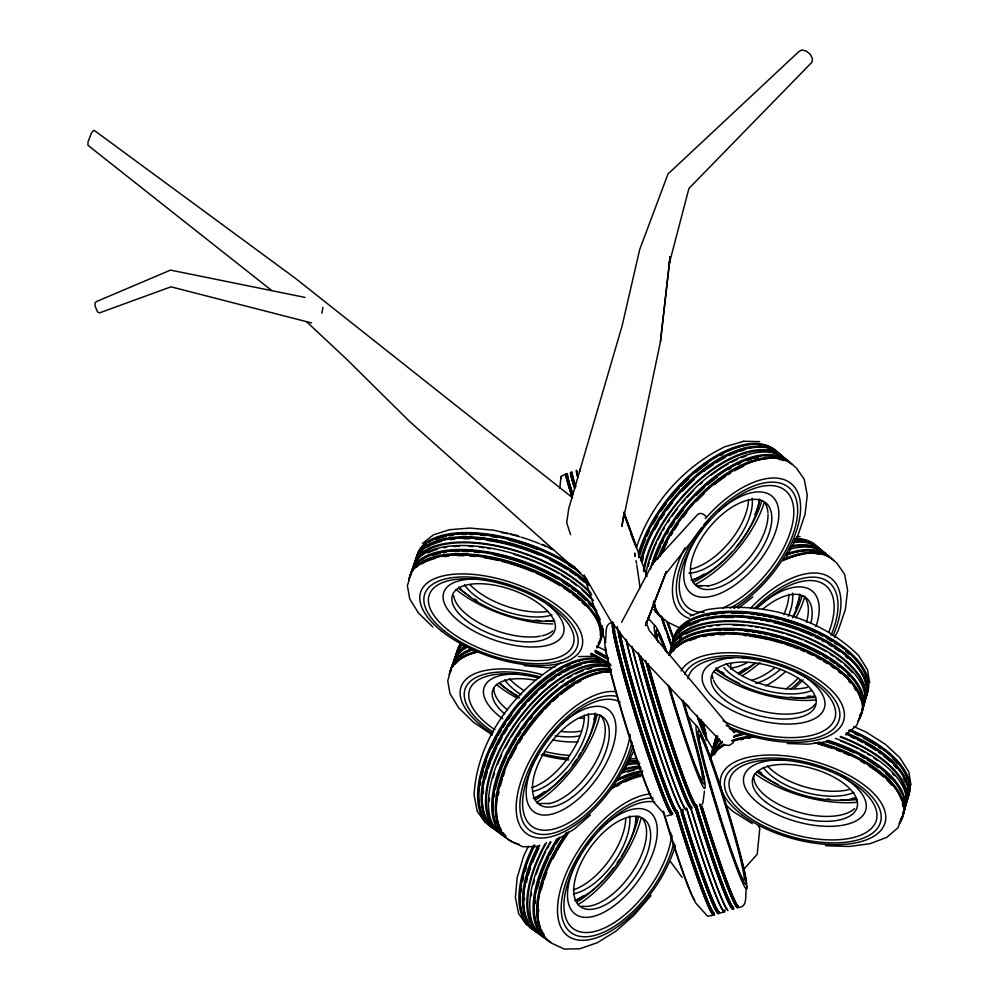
<?xml version="1.0" encoding="UTF-8"?>
<svg xmlns="http://www.w3.org/2000/svg" width="999" height="999" viewBox="0 0 999 999"><rect width="100%" height="100%" fill="white"/><g stroke="black" fill="none" stroke-linecap="round" stroke-linejoin="round"><path stroke-width="1.5" d="M566.008 474.2L560.976 476.398L559.852 488.311M560.689 478.833L560.801 477.047M570.579 534.665L566.72 522.852L568.718 508.653L622.115 325.811L639.697 249.538L667.994 174.013L798.975 51.473L801.985 49.95L806.318 51.061L810.314 54.396L812.449 58.679L811.912 62.263L688.935 188.436L669.355 263.249L670.117 256.693L660.451 341.583L621.865 526.423L623.264 516.483M660.451 341.583L670.117 256.693M706.056 740.296L706.33 737.974M704.445 791.158L703.021 802.484L701.71 805.144M672.364 812.549A100.624 5.769 72.9 0 1 638.711 726.523A100.624 5.769 72.9 0 1 613.124 622.477C602.859 622.939 607.642 636.463 604.782 642.682M746.977 887.162C744.13 893.381 748.913 906.905 738.648 907.367A100.624 5.769 72.9 0 1 702.047 806.68A99.376 5.694 72.9 0 0 738.286 906.18M321.89 313.211L322.902 307.417M636.288 547.839C650.474 504.158 683.666 466.67 724.987 446.703L743.805 441.308M646.016 624.6L666.308 571.503L645.541 625.411M645.479 625.611L665.309 574.363L706.755 522.377M861.275 713.561L856.667 725.449L845.666 734.902M902.596 815.858L898.001 827.734L886.762 837.374L870.166 843.656L849.362 846.478L825.511 845.716M621.615 622.34L652.659 563.648L697.702 514.448L700.062 513.299L703.259 514.11L706.056 516.558M528.309 846.378L523.613 856.205L517.157 877.846L515.397 897.439L518.493 913.211M623.863 771.64L633.928 750.586M786.225 557.292L797.876 535.539L805.032 514.448L807.254 495.192L804.245 479.245L796.191 467.744M834.577 637.325L838.223 630.531L845.379 609.44L847.602 590.184L844.592 574.225L836.538 562.724M650.911 895.691L634.053 915.246L615.771 931.28L597.315 942.694L579.682 948.813L564.21 949.05L552.01 943.343M743.955 869.055L757.192 854.332L759.802 828.308L758.229 825.661M590.434 814.959L574.437 828.983L555.981 840.396M422.477 543.493L433.279 534.927L449.562 529.695L469.992 528.084L493.431 530.157L518.306 535.739M738.311 608.241L752.884 596.878M733.416 742.594L729.357 745.404L724.687 745.092M560.901 662.699C513.948 689.597 477.16 739.947 474.075 794.892L477.16 810.913M690.122 615.996L706.718 609.715C760.239 600.799 819.555 617.032 858.516 655.406L867.469 669.63L869.654 682.742M671.428 814.635L666.82 815.996M713.261 915.184L707.629 916.258L696.765 904.132A85.177 4.883 72.9 0 1 663.511 811.338M723.975 911.887L719.467 913.273A100.624 5.769 72.9 0 1 681.98 809.652M828.833 741.37L808.029 744.18L787.162 743.518M554.857 667.132L547.564 667.694L524.125 665.634M578.533 656.568L594.005 656.343M629.258 758.716L635.327 758.628M541.483 803.533L549.55 803.421M538.061 846.54L522.889 846.752L510.689 841.046M743.531 441.296L759.69 441.633M796.852 536.55L800.037 536.613M699.6 585.589L708.341 585.776M304.97 297.402L170.504 270.105L96.453 301.573L95.192 302.809L94.967 305.744L97.577 312L99.4 312.924L170.979 286.825L311.551 322.939M853.758 726.573L865.921 731.992L885.326 744.255L899.849 757.704L908.803 771.927L910.976 785.039M666.608 621.603L678.945 627.584M542.894 544.467L553.558 549.775M596.565 646.091L605.894 650.736M752.284 823.663L732.879 811.413L726.173 805.206M492.345 735.014L473.189 721.965L458.678 707.816L449.975 693.606L447.739 680.669L449.088 676.261A100.624 45.454 19.1 0 1 478.421 651.91M572.527 497.727L294.867 277.897L95.105 131.031L93.781 130.37L91.608 132.692L88.012 141.945L87.987 145.342L271.79 290.584M586.813 579.408L409.503 421.378L347.34 359.877L306.493 321.641M684.852 702.909L689.322 707.042M432.842 626.985L418.481 613.036L409.727 598.913L407.392 585.676L408.741 581.268A100.624 45.454 19.1 0 1 521.416 566.72A100.624 45.454 19.1 0 1 596.74 648.001M721.178 741.795L628.184 643.568L610.077 619.83L583.99 574.85M654.994 625.711L647.739 617.807M696.827 726.273L688.548 717.232M663.224 812.624L654.944 803.583A85.177 4.883 72.9 0 1 623.963 718.343A85.177 4.883 72.9 0 1 605.581 640.921M734.315 732.729L649.138 630.269L645.941 621.977M670.566 861.687L682.117 877.422M477.41 811.475L485.177 822.577M518.743 913.773L526.51 924.874M713.423 750.049L703.209 732.804L696.902 715.284M623.863 512.225L646.977 576.498M661.163 615.946L672.202 646.615M584.065 576.023L597.552 617.394M599.962 624.775L605.744 642.507M634.702 553.334L635.227 556.243M636.026 560.626L636.563 563.536M636.788 565.047L640.084 587.687M634.602 553.234L634.952 556.181M711.912 753.121A100.624 47.328 15.5 0 1 718.98 738.523M840.546 736.45A100.624 47.328 15.5 0 1 903.708 809.265M713.036 749.1A100.624 47.328 15.5 0 1 717.494 737.537M845.903 734.09A100.624 47.328 15.5 0 1 906.368 802.472M714.21 744.829A100.624 47.328 15.5 0 1 716.957 735.951M848.488 730.394A100.624 47.328 15.5 0 1 908.166 796.765M713.286 750.649A100.624 47.328 15.5 0 1 717.844 736.275M846.253 732.829A100.624 47.328 15.5 0 1 905.993 802.622M714.56 743.568A100.624 47.328 15.5 0 1 716.595 736.101M850.236 729.72A100.624 47.328 15.5 0 1 908.516 795.504M710.014 759.128A100.624 47.328 15.5 0 1 722.489 741.495M734.09 735.838A100.624 47.328 15.5 0 1 741.545 733.641M828.333 740.446A100.624 47.328 15.5 0 1 903.158 814.035M715.446 749.525A99.376 46.741 15.5 0 1 719.455 745.154M733.616 736.937A99.376 46.741 15.5 0 1 742.369 734.265M826.61 740.521A99.376 46.741 15.5 0 1 901.81 793.306M903.258 797.739A99.376 46.741 15.5 0 1 903.82 800.661M904.058 803.508A99.376 46.741 15.5 0 1 903.97 806.28M715.833 744.642A99.376 46.741 15.5 0 1 719.38 739.747M840.171 736.937A99.376 46.741 15.5 0 1 906.056 798.738M855.881 798.251A66.109 31.094 15.5 0 1 758.316 771.053M854.857 733.828A99.376 46.741 15.5 0 1 858.815 735.701M863.898 738.298A99.376 46.741 15.5 0 1 875.998 745.416M878.483 747.09A99.376 46.741 15.5 0 1 880.893 748.775M892.719 758.628A99.376 46.741 15.5 0 1 897.614 763.848M710.938 756.643A100.624 47.328 15.5 0 1 720.067 740.134M733.803 732.329A100.624 47.328 15.5 0 1 736.638 731.33M835.289 738.398A100.624 47.328 15.5 0 1 902.734 812.786M709.964 758.865A100.624 47.328 15.5 0 1 722.14 742.744M733.741 737.1A100.624 47.328 15.5 0 1 743.93 734.277M826.51 741.233A100.624 47.328 15.5 0 1 900.361 819.392M710.052 758.903A100.624 47.328 15.5 0 1 723.925 744.155M731.505 740.634A100.624 47.328 15.5 0 1 751.872 735.863M818.206 742.07A100.624 47.328 15.5 0 1 899.525 822.402M714.26 753.795A99.376 46.741 15.5 0 1 724.949 744.692M733.815 740.709A99.376 46.741 15.5 0 1 751.048 736.7M818.056 742.632A99.376 46.741 15.5 0 1 901.672 800.536M902.397 803.471A99.376 46.741 15.5 0 1 902.796 806.368M713.91 755.057A99.376 46.741 15.5 0 1 715.759 752.821M740.833 739.797A99.376 46.741 15.5 0 1 743.531 739.185M747.764 738.398A99.376 46.741 15.5 0 1 750.699 737.961M817.706 743.893A99.376 46.741 15.5 0 1 832.317 748.463M836.538 750.012A99.376 46.741 15.5 0 1 840.721 751.648M843.493 752.796A99.376 46.741 15.5 0 1 848.925 755.194M860.763 761.176A99.376 46.741 15.5 0 1 864.847 763.523M868.793 765.958A99.376 46.741 15.5 0 1 876.123 770.991M877.259 771.84A99.376 46.741 15.5 0 1 883.441 776.885M886.787 779.994A99.376 46.741 15.5 0 1 891.682 785.202M710.314 758.716A100.624 47.328 15.5 0 1 723.576 745.404M732.554 741.37A100.624 47.328 15.5 0 1 754.607 736.787M814.859 742.532A100.624 47.328 15.5 0 1 899.175 823.663M849.762 730.169A99.376 46.741 15.5 0 1 907.591 779.17M908.328 782.117A99.376 46.741 15.5 0 1 908.715 789.185M847.202 733.865A99.376 46.741 15.5 0 1 906.817 784.914M907.379 787.836A99.376 46.741 15.5 0 1 907.616 790.696M850.973 736.887A99.376 46.741 15.5 0 1 855.007 738.723M857.629 739.972A99.376 46.741 15.5 0 1 862.711 742.569M865.496 744.08A99.376 46.741 15.5 0 1 876.073 750.524M878.508 752.21A99.376 46.741 15.5 0 1 880.868 753.895M883.291 755.744A99.376 46.741 15.5 0 1 890.446 761.862M893.606 764.984A99.376 46.741 15.5 0 1 896.428 768.119M903.308 778.071A99.376 46.741 15.5 0 1 905.019 781.742M840.584 740.996A99.376 46.741 15.5 0 1 858.116 748.8M860.626 750.112A99.376 46.741 15.5 0 1 864.784 752.397M867.494 753.97A99.376 46.741 15.5 0 1 870.141 755.594M873.975 758.066A99.376 46.741 15.5 0 1 877.609 760.589M892.494 773.576A99.376 46.741 15.5 0 1 894.342 775.649M826.26 741.782A99.376 46.741 15.5 0 1 834.914 744.692M836.325 745.217A99.376 46.741 15.5 0 1 854.07 752.796M860.551 756.143A99.376 46.741 15.5 0 1 864.684 758.453M867.369 760.052A99.376 46.741 15.5 0 1 878.446 767.569M885.776 773.638A99.376 46.741 15.5 0 1 891.021 778.845M851.41 782.991A63.224 29.745 15.5 0 1 839.073 825.773A63.224 29.745 15.5 0 1 750.062 795.266A63.224 29.745 15.5 0 1 783.94 759.864M840.609 775.773A63.224 29.745 15.5 0 1 850.236 782.08M853.995 792.394A54.133 25.462 15.5 0 1 805.306 792.332A54.133 25.462 15.5 0 1 763.286 767.407M848.763 789.672A54.133 25.462 15.5 0 1 767.519 765.996M855.019 798.064A76.773 36.114 15.5 0 1 851.985 798.338M761.688 773.251A76.773 36.114 15.5 0 1 759.465 771.603M854.507 808.653A54.133 25.462 15.5 0 1 794.405 810.926A54.133 25.462 15.5 0 1 753.758 775.586M857.03 802.284A84.528 39.76 15.5 0 1 755.019 773.788M857.204 799.55A80.657 37.937 15.5 0 1 840.634 800.074M830.119 799.275A80.657 37.937 15.5 0 1 827.234 798.925M777.909 784.39A80.657 37.937 15.5 0 1 756.817 771.765M705.082 731.343A85.177 2.323 70.3 0 1 697.939 718.606M671.116 645.829A85.177 2.323 70.3 0 1 668.006 636.987M665.471 629.67A85.177 2.323 70.3 0 1 661.937 619.368M667.682 623.201A85.177 2.323 70.3 0 1 673.413 638.748M702.946 724.25A85.177 2.323 70.3 0 1 704.57 729.557M702.709 721.852A80.657 2.198 70.3 0 1 698.913 718.618M672.127 646.228A80.657 2.198 70.3 0 1 662.1 617.232M668.418 623.551A80.657 2.198 70.3 0 1 674.238 639.31M701.061 719.717A76.136 2.073 70.3 0 1 702.272 727.659M701.485 725.961A76.136 2.073 70.3 0 1 698.726 719.467M671.141 645.167A76.136 2.073 70.3 0 1 661.95 618.531M666.645 621.228A76.136 2.073 70.3 0 1 673.813 640.571M550.899 942.656A100.624 49.775 -54.1 0 1 568.406 831.992M611.838 788.673A100.624 49.775 -54.1 0 1 642.569 774.899M544.218 937.699A100.624 49.775 -54.1 0 1 550.374 841.807M621.678 773.201A100.624 49.775 -54.1 0 1 641.071 768.381M544.018 937.599A100.624 49.775 -54.1 0 1 556.893 838.973M617.906 778.958A100.624 49.775 -54.1 0 1 642.832 770.903M551.086 942.669A100.624 49.775 -54.1 0 1 566.47 832.492M613.473 786.163A100.624 49.775 -54.1 0 1 641.533 774.15M548.588 940.871A100.624 49.775 -54.1 0 1 559.615 837.112M616.308 781.143A100.624 49.775 -54.1 0 1 642.27 771.827M535.164 903.745A99.376 49.163 -54.1 0 1 535.402 900.773M537.387 888.798A99.376 49.163 -54.1 0 1 539.223 881.705M540.109 878.808A99.376 49.163 -54.1 0 1 542.657 871.503M543.219 870.042A99.376 49.163 -54.1 0 1 548.738 857.479M550.149 854.669A99.376 49.163 -54.1 0 1 553.883 847.726M556.143 843.843A99.376 49.163 -54.1 0 1 559.353 838.661M622.827 778.683A99.376 49.163 -54.1 0 1 638.611 773.401M543.718 935.651A99.376 49.163 -54.1 0 1 539.959 931.143M537.1 925.636A99.376 49.163 -54.1 0 1 558.304 837.911M617.744 779.932A99.376 49.163 -54.1 0 1 642.357 771.977M671.69 835.239A76.136 37.662 -54.1 0 1 600.486 929.669A76.136 37.662 -54.1 0 1 571.603 872.814A76.136 37.662 -54.1 0 1 654.807 802.022M538.561 911.975A99.376 49.163 -54.1 0 1 538.573 909.177M541.246 889.959A99.376 49.163 -54.1 0 1 543.194 882.829M544.118 879.919A99.376 49.163 -54.1 0 1 546.753 872.602M552.971 858.641A99.376 49.163 -54.1 0 1 556.655 851.66M557.43 850.286A99.376 49.163 -54.1 0 1 568.031 833.591M617.082 786.188A99.376 49.163 -54.1 0 1 619.717 784.665M624.887 781.955A99.376 49.163 -54.1 0 1 640.796 776.248M675.324 845.254A85.177 42.133 -54.1 0 1 593.98 938.573A85.177 42.133 -54.1 0 1 564.647 876.997A85.177 42.133 -54.1 0 1 650.849 793.855M673.738 843.019A80.657 39.898 -54.1 0 1 596.415 934.939A80.657 39.898 -54.1 0 1 568.868 874.612A80.657 39.898 -54.1 0 1 653.196 798.026M600.299 829.17A63.224 31.281 -54.1 0 1 657.205 834.103A63.224 31.281 -54.1 0 1 594.567 916.083A63.224 31.281 -54.1 0 1 579.495 856.405M585.889 846.29A63.224 31.281 -54.1 0 1 592.245 837.961M544.355 934.927A99.376 49.163 -54.1 0 1 541.258 929.657M540.634 928.196A99.376 49.163 -54.1 0 1 566.982 832.829M613.411 787.075A99.376 49.163 -54.1 0 1 641.108 775.212M537.986 933.178A100.624 49.775 -54.1 0 1 539.747 845.191M625.649 765.271A100.624 49.775 -54.1 0 1 639.385 763.885M524.4 900.349A99.376 49.163 -54.1 0 1 524.475 897.514M526.473 882.492A99.376 49.163 -54.1 0 1 527.447 878.308M528.209 875.461A99.376 49.163 -54.1 0 1 530.457 868.206M532.604 862.362A99.376 49.163 -54.1 0 1 538.823 848.388M531.193 896.103A99.376 49.163 -54.1 0 1 531.605 893.044M533.341 884.24A99.376 49.163 -54.1 0 1 534.44 879.982M536.213 874.187A99.376 49.163 -54.1 0 1 538.848 866.882M539.385 865.509A99.376 49.163 -54.1 0 1 545.779 851.51M547.24 848.713A99.376 49.163 -54.1 0 1 548.751 845.941M549.512 844.555A99.376 49.163 -54.1 0 1 551.011 841.97M627.272 772.052A99.376 49.163 -54.1 0 1 634.253 770.241M538.523 932.092A99.376 49.163 -54.1 0 1 546.603 842.444M622.914 770.416A99.376 49.163 -54.1 0 1 640.696 767.307M541.308 935.588A100.624 49.775 -54.1 0 1 545.217 843.631M624.687 768.893A100.624 49.775 -54.1 0 1 639.71 766.221M535.714 931.655A100.624 49.775 -54.1 0 1 538.011 845.778M627.384 763.91A100.624 49.775 -54.1 0 1 639.797 763.261M534.44 930.618A100.624 49.775 -54.1 0 1 534.84 845.304M628.121 761.588A100.624 49.775 -54.1 0 1 638.711 761.638M527.584 923.288A99.376 49.163 -54.1 0 1 525.811 920.891M522.952 915.396A99.376 49.163 -54.1 0 1 534.253 845.079M628.209 761.738A99.376 49.163 -54.1 0 1 638.448 762.187M532.167 929.095A100.624 49.775 -54.1 0 1 533.129 845.891M628.683 760.664A100.624 49.775 -54.1 0 1 637.674 760.888M534.165 928.933A99.376 49.163 -54.1 0 1 532.092 926.947M528.546 922.164A99.376 49.163 -54.1 0 1 538.498 846.24M636.301 816.782A66.109 32.705 -54.1 0 1 574.6 900.673M636.713 816.233A76.773 37.987 -54.1 0 1 635.451 821.615M582.979 895.978A76.773 37.987 -54.1 0 1 576.485 900.149M521.116 892.02A99.376 49.163 -54.1 0 1 521.416 889.023M522.652 881.293A99.376 49.163 -54.1 0 1 523.563 877.159M525.074 871.465A99.376 49.163 -54.1 0 1 526.436 867.107M625.736 818.93A54.133 26.773 -54.1 0 1 573.251 889.922M638.686 816.008A80.657 39.898 -54.1 0 1 621.278 856.568M619.642 859.103A80.657 39.898 -54.1 0 1 617.107 862.861M613.573 867.719A80.657 39.898 -54.1 0 1 605.007 878.146M603.009 880.344A80.657 39.898 -54.1 0 1 576.498 902.309M641.171 817.694A84.528 41.821 -54.1 0 1 577.909 904.732M642.644 818.755A54.133 26.773 -54.1 0 1 631.056 873.85A54.133 26.773 -54.1 0 1 581.967 906.118M629.57 816.008A54.133 26.773 -54.1 0 1 613.249 863.298A54.133 26.773 -54.1 0 1 573.426 893.905M696.815 806.817A100.624 5.769 72.9 0 1 648.089 664.085M682.155 700.287A76.136 4.371 72.9 0 1 702.422 778.97A76.136 4.371 72.9 0 1 679.957 722.489M679.495 721.066A76.136 4.371 72.9 0 1 669.742 689.06M657.467 640.696A76.136 4.371 72.9 0 1 665.346 650.811M701.997 769.068A85.177 4.883 72.9 0 1 697.951 775.636A85.177 4.883 72.9 0 1 668.044 685.127M655.943 638.661A85.177 4.883 72.9 0 1 666.683 652.297M683.816 703.87A85.177 4.883 72.9 0 1 685.551 709.54M685.976 710.951A85.177 4.883 72.9 0 1 697.477 751.098M697.901 752.697A85.177 4.883 72.9 0 1 701.585 767.319M683.216 700.449A80.657 4.62 72.9 0 1 703.421 783.591A80.657 4.62 72.9 0 1 669.33 686.076M657.879 642.082A80.657 4.62 72.9 0 1 667.457 653.371M677.634 812.724A100.624 5.769 72.9 0 1 648.838 737.05A100.624 5.769 72.9 0 1 619.505 631.131M677.272 811.525A99.376 5.694 72.9 0 1 648.838 736.8A99.376 5.694 72.9 0 1 619.867 632.192M696.34 805.169A100.624 5.769 72.9 0 1 678.321 766.645A100.624 5.769 72.9 0 1 645.579 660.464M695.042 806.068A99.376 5.694 72.9 0 1 646.241 662.587M681.793 810.139A99.376 5.694 72.9 0 1 656.068 743.83A99.376 5.694 72.9 0 1 626.323 640.159M683.079 809.252A100.624 5.769 72.9 0 1 659.989 755.918A100.624 5.769 72.9 0 1 625.998 639.223M675.861 811.962A99.376 5.694 72.9 0 1 647.427 737.237A99.376 5.694 72.9 0 1 618.456 632.629M617.282 626.548A100.624 5.769 72.9 0 0 649.4 743.593A100.624 5.769 72.9 0 0 677.16 811.076A100.624 5.769 72.9 0 0 714.672 914.747M672.839 814.197A100.624 5.769 72.9 0 1 640.109 726.086A100.624 5.769 72.9 0 1 613.598 624.125M672.477 812.999A99.376 5.694 72.9 0 1 644.043 738.273A99.376 5.694 72.9 0 1 615.072 633.666M614.76 631.855A99.376 5.694 72.9 0 1 613.973 625.287M671.078 813.436A99.376 5.694 72.9 0 1 634.927 713.998A99.376 5.694 72.9 0 1 613.486 623.663M696.453 805.631A99.376 5.694 72.9 0 1 648.039 663.586M692.02 808.291A100.624 5.769 72.9 0 1 670.416 754.545A100.624 5.769 72.9 0 1 640.996 656.992M691.658 807.105A99.376 5.694 72.9 0 1 670.042 753.159A99.376 5.694 72.9 0 1 640.859 656.118M690.247 807.542A99.376 5.694 72.9 0 1 668.331 752.722A99.376 5.694 72.9 0 1 639.06 655.019M691.545 806.655A100.624 5.769 72.9 0 1 671.902 763.436A100.624 5.769 72.9 0 1 638.373 652.759M686.101 810.114A100.624 5.769 72.9 0 1 662.125 749.25A100.624 5.769 72.9 0 1 632.03 646.852M685.739 808.928A99.376 5.694 72.9 0 1 661.763 747.926A99.376 5.694 72.9 0 1 632.017 646.341M652.959 799.475A80.657 4.62 72.9 0 1 626.723 728.845A80.657 4.62 72.9 0 1 605.469 647.115M671.865 696.553A63.224 3.621 72.9 0 1 680.144 723.676M638.249 554.12A100.624 51.349 -50 0 1 703.483 464.023A100.624 51.349 -50 0 1 777.672 452.397M643.381 570.579A100.624 51.349 -50 0 1 705.918 474.001A100.624 51.349 -50 0 1 785.077 458.603M641.483 561.813A100.624 51.349 -50 0 1 705.806 469.068A100.624 51.349 -50 0 1 781.955 455.994M638.498 557.679A100.624 51.349 -50 0 1 703.146 465.796A100.624 51.349 -50 0 1 778.646 453.209M640.834 559.64A100.624 51.349 -50 0 1 705.481 467.757A100.624 51.349 -50 0 1 780.981 455.169M641.42 560.614A99.376 50.712 -50 0 1 760.501 447.39M642.394 561.426A99.376 50.712 -50 0 1 643.431 557.38M654.782 529.645A99.376 50.712 -50 0 1 658.628 522.864M661.088 518.856A99.376 50.712 -50 0 1 664.372 513.861M666.97 510.127A99.376 50.712 -50 0 1 672.489 502.784M682.404 491.208A99.376 50.712 -50 0 1 694.23 479.508M703.783 471.478A99.376 50.712 -50 0 1 713.523 464.46M716.121 462.787A99.376 50.712 -50 0 1 725.249 457.542M729.12 455.631A99.376 50.712 -50 0 1 731.668 454.47M732.929 453.933A99.376 50.712 -50 0 1 737.25 452.235M740.122 451.261A99.376 50.712 -50 0 1 744.342 450.037M768.343 449.363A99.376 50.712 -50 0 1 772.714 450.936M638.786 555.144A99.376 50.712 -50 0 1 746.815 445.067M758.566 444.742A99.376 50.712 -50 0 1 762.537 445.392M705.319 518.593A85.177 43.469 -50 0 1 798.863 495.479A85.177 43.469 -50 0 1 733.928 608.366M689.185 618.369A85.177 43.469 -50 0 1 684.927 547.914M703.708 525.024A80.657 41.159 -50 0 1 796.016 498.688A80.657 41.159 -50 0 1 730.244 608.066M693.518 615.496A80.657 41.159 -50 0 1 701.835 527.385M640.122 554.607A99.376 50.712 -50 0 1 645.591 539.11M646.803 536.351A99.376 50.712 -50 0 1 649.362 530.956M652.971 524.15A99.376 50.712 -50 0 1 657.779 516.071M661.063 511.076A99.376 50.712 -50 0 1 666.383 503.646M670.129 498.813A99.376 50.712 -50 0 1 679.095 488.424M681.193 486.201A99.376 50.712 -50 0 1 688.736 478.746M695.641 472.614A99.376 50.712 -50 0 1 707.791 463.324M720.641 455.444A99.376 50.712 -50 0 1 723.239 454.108M650.449 569.33A100.624 51.349 -50 0 1 714.76 476.585A100.624 51.349 -50 0 1 790.908 463.511M662.774 617.981A100.624 51.349 -50 0 1 660.289 616.308M659.128 615.384A100.624 51.349 -50 0 1 654.145 609.74M652.772 563.523A99.376 50.712 -50 0 1 760.052 456.181M764.622 455.706A99.376 50.712 -50 0 1 775.773 456.506M704.083 612.399A76.136 38.849 -50 0 1 705.843 525.099A76.136 38.849 -50 0 1 793.069 504.308A76.136 38.849 -50 0 1 722.776 607.941M644.08 571.615A99.376 50.712 -50 0 1 702.135 477.947A99.376 50.712 -50 0 1 780.968 456.593M759.365 499.075A66.109 33.729 -50 0 1 691.046 580.194M648.239 566.333A99.376 50.712 -50 0 1 649.275 562.287M650.074 559.527A99.376 50.712 -50 0 1 654.745 546.79M655.356 545.367A99.376 50.712 -50 0 1 656.568 542.694M657.841 539.997A99.376 50.712 -50 0 1 661.363 533.191M662.886 530.469A99.376 50.712 -50 0 1 664.472 527.772M667.732 522.514A99.376 50.712 -50 0 1 669.367 520.017M671.927 516.271A99.376 50.712 -50 0 1 677.384 508.891M682.18 502.972A99.376 50.712 -50 0 1 685.164 499.512M687.2 497.24A99.376 50.712 -50 0 1 693.543 490.609M700.062 484.415A99.376 50.712 -50 0 1 702.409 482.33M710.838 475.437A99.376 50.712 -50 0 1 728.483 463.836M731.093 462.45A99.376 50.712 -50 0 1 737.512 459.378M741.658 457.679A99.376 50.712 -50 0 1 745.953 456.168M645.679 575.874A100.624 51.349 -50 0 1 708.216 476.623A100.624 51.349 -50 0 1 788.798 462.025M654.595 561.563A99.376 50.712 -50 0 1 658.828 550.224M659.44 548.801A99.376 50.712 -50 0 1 660.651 546.128M661.937 543.431A99.376 50.712 -50 0 1 663.286 540.709M666.982 533.903A99.376 50.712 -50 0 1 668.556 531.206M671.016 527.185A99.376 50.712 -50 0 1 674.3 522.19M676.897 518.456A99.376 50.712 -50 0 1 683.378 509.927M696.553 495.117A99.376 50.712 -50 0 1 704.158 487.849M707.679 484.74A99.376 50.712 -50 0 1 717.369 477.047M728.646 469.518A99.376 50.712 -50 0 1 731.268 467.994M737.761 464.572A99.376 50.712 -50 0 1 740.321 463.374M747.177 460.576A99.376 50.712 -50 0 1 751.473 459.153M754.27 458.366A99.376 50.712 -50 0 1 758.378 457.442M662.474 617.994A100.624 51.349 -50 0 1 654.283 609.24M652.859 564.66A100.624 51.349 -50 0 1 716.171 477.072A100.624 51.349 -50 0 1 789.734 462.275M664.81 619.954A100.624 51.349 -50 0 1 653.209 603.071M657.504 559.527A100.624 51.349 -50 0 1 721.815 476.623A100.624 51.349 -50 0 1 792.07 464.235M655.419 606.118A99.376 50.712 -50 0 1 654.52 603.608M659.427 556.455A99.376 50.712 -50 0 1 767.931 458.479M779.083 459.278A99.376 50.712 -50 0 1 783.566 460.639M662.749 551.585A99.376 50.712 -50 0 1 667.307 542.132M671.066 535.327A99.376 50.712 -50 0 1 672.677 532.642M674.325 529.97A99.376 50.712 -50 0 1 678.458 523.726M682.929 517.532A99.376 50.712 -50 0 1 686.688 512.699M696.678 501.198A99.376 50.712 -50 0 1 704.195 493.656M714.597 484.515A99.376 50.712 -50 0 1 725.549 476.386M728.059 474.725A99.376 50.712 -50 0 1 730.656 473.089M734.577 470.779A99.376 50.712 -50 0 1 743.631 466.158M660.114 556.018A100.624 51.349 -50 0 1 726.96 474.587A100.624 51.349 -50 0 1 795.192 467.107M665.784 620.766A100.624 51.349 -50 0 1 653.508 601.111M730.344 502.297A63.224 32.268 -50 0 1 777.559 524.725A63.224 32.268 -50 0 1 709.028 596.79A63.224 32.268 -50 0 1 696.141 538.274M696.99 536.913A63.224 32.268 -50 0 1 702.035 529.57M706.693 523.688A63.224 32.268 -50 0 1 709.64 520.304M719.255 510.814A63.224 32.268 -50 0 1 729.108 503.134M765.022 503.134A54.133 27.622 -50 0 1 767.931 512.762M768.006 514.31A54.133 27.622 -50 0 1 707.617 586.026M701.71 586.251A54.133 27.622 -50 0 1 696.141 584.914M748.538 499.325A54.133 27.622 -50 0 1 690.858 569.168M761.738 500.924A80.657 41.159 -50 0 1 736.213 547.09M732.317 551.635A80.657 41.159 -50 0 1 693.206 582.305M764.198 502.647A84.528 43.132 -50 0 1 695.304 584.452M760.027 499.737A76.773 39.186 -50 0 1 754.882 514.522M704.058 574.138A76.773 39.186 -50 0 1 693.106 580.207M752.147 498.139A54.133 27.622 -50 0 1 732.692 545.978A54.133 27.622 -50 0 1 688.948 573.176M602.984 633.291A100.624 45.454 19.1 0 1 600.012 638.536M412.013 571.803A100.624 45.454 19.1 0 1 487.15 547.602A100.624 45.454 19.1 0 1 593.443 600.536M410.639 575.786A100.624 45.454 19.1 0 1 491.383 552.572A100.624 45.454 19.1 0 1 596.753 610.938M603.021 628.721A100.624 45.454 19.1 0 1 602.946 631.455M602.772 632.954A100.624 45.454 19.1 0 1 598.638 642.519M409.165 580.032A100.624 45.454 19.1 0 1 521.84 565.484A100.624 45.454 19.1 0 1 597.165 646.753M410.202 577.035A100.624 45.454 19.1 0 1 497.777 555.219A100.624 45.454 19.1 0 1 600.274 619.742M602.085 625.674A100.624 45.454 19.1 0 1 598.201 643.768M432.704 555.394A99.376 44.893 19.1 0 1 440.372 553.346M443.306 552.797A99.376 44.893 19.1 0 1 446.004 552.385M454.645 551.585A99.376 44.893 19.1 0 1 459.203 551.436M462.3 551.436A99.376 44.893 19.1 0 1 468.256 551.623M474.45 552.072A99.376 44.893 19.1 0 1 479.208 552.584M494.23 555.057A99.376 44.893 19.1 0 1 534.752 567.707M536.138 568.306A99.376 44.893 19.1 0 1 557.267 578.921M562.724 582.23A99.376 44.893 19.1 0 1 569.205 586.55M571.665 588.324A99.376 44.893 19.1 0 1 575.187 591.008M577.572 592.931A99.376 44.893 19.1 0 1 585.726 600.387M588.748 603.621A99.376 44.893 19.1 0 1 590.584 605.756M597.402 615.871A99.376 44.893 19.1 0 1 598.601 618.344M599.113 619.555A99.376 44.893 19.1 0 1 600.899 625.424M416.084 565.209A99.376 44.893 19.1 0 1 418.893 562.125M421.166 560.227A99.376 44.893 19.1 0 1 513.136 558.503A99.376 44.893 19.1 0 1 597.152 613.374M421.815 563.96A99.376 44.893 19.1 0 1 424.625 562.387M425.849 561.788A99.376 44.893 19.1 0 1 435.726 558.316M444.543 556.618A99.376 44.893 19.1 0 1 448.763 556.131M457.742 555.669A99.376 44.893 19.1 0 1 463.773 555.731M469.867 556.056A99.376 44.893 19.1 0 1 474.562 556.468M484.128 557.717A99.376 44.893 19.1 0 1 498.613 560.589M501.548 561.301A99.376 44.893 19.1 0 1 507.392 562.862M508.841 563.274A99.376 44.893 19.1 0 1 533.291 571.952M536.051 573.139A99.376 44.893 19.1 0 1 559.902 585.626M563.898 588.174A99.376 44.893 19.1 0 1 570.192 592.557M572.564 594.343A99.376 44.893 19.1 0 1 579.77 600.337M582.08 602.472A99.376 44.893 19.1 0 1 585.302 605.706M548.051 604.757A63.224 28.571 19.1 0 1 540.459 646.603A63.224 28.571 19.1 0 1 452.597 615.421A63.224 28.571 19.1 0 1 475.512 579.008M541.083 599.7A63.224 28.571 19.1 0 1 543.531 601.361M416.421 567.357A99.376 44.893 19.1 0 1 524.338 566.982A99.376 44.893 19.1 0 1 600.287 635.352M414.597 564.335A100.624 45.454 19.1 0 1 483.166 539.21A100.624 45.454 19.1 0 1 588.911 585.451M427.684 547.015A99.376 44.893 19.1 0 1 430.494 545.442M431.718 544.842A99.376 44.893 19.1 0 1 441.595 541.371M450.412 539.672A99.376 44.893 19.1 0 1 454.632 539.185M463.598 538.723A99.376 44.893 19.1 0 1 469.642 538.786M475.736 539.11A99.376 44.893 19.1 0 1 480.432 539.522M486.8 540.297A99.376 44.893 19.1 0 1 513.261 545.916M514.71 546.328A99.376 44.893 19.1 0 1 539.16 555.007M550.087 560.002A99.376 44.893 19.1 0 1 567.12 569.517M569.767 571.228A99.376 44.893 19.1 0 1 576.061 575.624M578.433 577.397A99.376 44.893 19.1 0 1 584.44 582.33M427.909 552.922A99.376 44.893 19.1 0 1 437.475 549.25M443.818 547.789A99.376 44.893 19.1 0 1 446.453 547.34M453.496 546.54A99.376 44.893 19.1 0 1 459.478 546.228M468.556 546.316A99.376 44.893 19.1 0 1 473.139 546.59M479.42 547.165A99.376 44.893 19.1 0 1 484.215 547.777M487.412 548.251A99.376 44.893 19.1 0 1 490.259 548.726M513.573 554.233A99.376 44.893 19.1 0 1 535.177 561.9M536.563 562.474A99.376 44.893 19.1 0 1 559.078 573.688M561.825 575.324A99.376 44.893 19.1 0 1 568.481 579.57M571.016 581.318A99.376 44.893 19.1 0 1 576.997 585.776M581.855 589.81A99.376 44.893 19.1 0 1 590.559 598.389M417.02 560.239A99.376 44.893 19.1 0 1 495.941 546.066A99.376 44.893 19.1 0 1 591.77 594.904M602.897 632.517A100.624 45.454 19.1 0 1 601.223 635.052M413.224 568.319A100.624 45.454 19.1 0 1 484.602 543.556A100.624 45.454 19.1 0 1 590.796 592.707M420.479 552.497A99.376 44.893 19.1 0 1 495.117 540.334A99.376 44.893 19.1 0 1 587.237 583.216M415.035 563.086A100.624 45.454 19.1 0 1 481.743 537.749A100.624 45.454 19.1 0 1 587.012 582.03M416.071 560.089A100.624 45.454 19.1 0 1 477.559 534.265A100.624 45.454 19.1 0 1 580.744 572.976M435.776 539.472A99.376 44.893 19.1 0 1 446.241 536.401M449.175 535.851A99.376 44.893 19.1 0 1 453.259 535.252M462.013 534.565A99.376 44.893 19.1 0 1 466.608 534.477M469.63 534.515A99.376 44.893 19.1 0 1 472.614 534.602M480.319 535.127A99.376 44.893 19.1 0 1 485.064 535.639M491.458 536.538A99.376 44.893 19.1 0 1 497.19 537.537M508.891 540.122A99.376 44.893 19.1 0 1 516.171 542.095M517.619 542.519A99.376 44.893 19.1 0 1 537.837 549.612M568.581 565.284A99.376 44.893 19.1 0 1 572.527 567.857M421.953 548.264A99.376 44.893 19.1 0 1 425.861 544.218M428.271 542.395A99.376 44.893 19.1 0 1 577.959 570.142M416.496 558.853A100.624 45.454 19.1 0 1 474.1 532.767A100.624 45.454 19.1 0 1 575.012 567.245M554.482 620.317A66.109 29.87 19.1 0 1 458.803 587.062M501.498 532.517A85.177 38.486 19.1 0 1 507.542 533.703M510.589 534.39A85.177 38.486 19.1 0 1 519.717 536.775M521.128 537.187A85.177 38.486 19.1 0 1 539.323 543.643M540.671 544.205A85.177 38.486 19.1 0 1 546.391 546.753M549.213 548.089A85.177 38.486 19.1 0 1 551.997 549.475M547.739 611.438A54.133 24.451 19.1 0 1 469.98 584.677M554.632 621.316A80.657 36.439 19.1 0 1 545.841 621.141M539.997 620.654A80.657 36.439 19.1 0 1 535.526 620.117M476.81 600.411A80.657 36.439 19.1 0 1 474.363 599.025M470.204 596.503A80.657 36.439 19.1 0 1 458.903 588.486M552.984 623.925A84.528 38.187 19.1 0 1 456.006 589.51M552.834 630.831A54.133 24.451 19.1 0 1 541.982 635.814M540.372 636.151A54.133 24.451 19.1 0 1 486.014 626.435A54.133 24.451 19.1 0 1 453.646 595.616M551.972 614.959A54.133 24.451 19.1 0 1 464.46 584.877M673.239 641.283A100.624 47.328 15.5 0 1 781.705 618.106A100.624 47.328 15.5 0 1 867.182 693.206M670.591 650.836A100.624 47.328 15.5 0 1 779.058 627.659A100.624 47.328 15.5 0 1 864.535 702.759M671.703 646.815A100.624 47.328 15.5 0 1 780.169 623.638A100.624 47.328 15.5 0 1 865.646 698.738M672.889 642.532A100.624 47.328 15.5 0 1 782.954 619.805A100.624 47.328 15.5 0 1 866.22 695.903M672.052 645.554A100.624 47.328 15.5 0 1 785.289 623.726A100.624 47.328 15.5 0 1 863.848 701.698M678.558 633.279A99.376 46.741 15.5 0 1 782.467 623.526A99.376 46.741 15.5 0 1 866.046 685.539M866.283 688.398A99.376 46.741 15.5 0 1 866.195 691.158M689.16 625.936A99.376 46.741 15.5 0 1 698.289 622.102M724.912 617.607A99.376 46.741 15.5 0 1 733.516 617.482M748.613 618.369A99.376 46.741 15.5 0 1 751.51 618.693M754.432 619.055A99.376 46.741 15.5 0 1 757.392 619.48M760.364 619.954A99.376 46.741 15.5 0 1 763.336 620.466M766.32 621.028A99.376 46.741 15.5 0 1 769.305 621.64M773.738 622.627A99.376 46.741 15.5 0 1 797.14 629.582M798.551 630.107A99.376 46.741 15.5 0 1 812.337 635.801M814.997 637.05A99.376 46.741 15.5 0 1 818.868 638.973M821.39 640.272A99.376 46.741 15.5 0 1 824.175 641.795M828.258 644.143A99.376 46.741 15.5 0 1 832.204 646.578M834.739 648.239A99.376 46.741 15.5 0 1 839.535 651.61M845.666 656.468A99.376 46.741 15.5 0 1 848.001 658.528M678.858 630.144A99.376 46.741 15.5 0 1 779.457 618.131A99.376 46.741 15.5 0 1 866.67 678.358M867.394 682.704A99.376 46.741 15.5 0 1 867.469 685.526M681.118 670.953A85.177 40.072 15.5 0 1 785.202 663.024A85.177 40.072 15.5 0 1 839.585 728.021A85.177 40.072 15.5 0 1 729.42 728.683M684.602 674.263A80.657 37.937 15.5 0 1 783.603 665.396A80.657 37.937 15.5 0 1 834.377 728.009A80.657 37.937 15.5 0 1 726.136 725.486M680.356 629.158A99.376 46.741 15.5 0 1 682.517 627.022M686.325 624.075A99.376 46.741 15.5 0 1 689.198 622.29M706.768 615.821A99.376 46.741 15.5 0 1 709.515 615.247M713.81 614.51A99.376 46.741 15.5 0 1 716.795 614.11M721.39 613.636A99.376 46.741 15.5 0 1 724.525 613.423M731.78 613.199A99.376 46.741 15.5 0 1 743.706 613.573M751.248 614.248A99.376 46.741 15.5 0 1 754.158 614.597M757.092 614.997A99.376 46.741 15.5 0 1 760.064 615.434M763.036 615.933A99.376 46.741 15.5 0 1 766.021 616.47M769.005 617.057A99.376 46.741 15.5 0 1 771.965 617.682M774.924 618.356A99.376 46.741 15.5 0 1 779.345 619.442M782.304 620.229A99.376 46.741 15.5 0 1 799.737 625.824M801.136 626.348A99.376 46.741 15.5 0 1 816.183 632.779M818.78 634.053A99.376 46.741 15.5 0 1 822.564 636.001M826.735 638.286A99.376 46.741 15.5 0 1 832.092 641.483M834.664 643.131A99.376 46.741 15.5 0 1 837.162 644.805M845.641 651.186A99.376 46.741 15.5 0 1 849.187 654.258M668.993 655.307A100.624 47.328 15.5 0 1 786.425 637.974A100.624 47.328 15.5 0 1 859.377 715.833M674.113 647.227A99.376 46.741 15.5 0 1 774.725 635.227A99.376 46.741 15.5 0 1 861.925 695.441M862.499 698.363A99.376 46.741 15.5 0 1 862.724 701.223M687.936 678.87A76.136 35.814 15.5 0 1 779.095 665.446A76.136 35.814 15.5 0 1 830.007 726.198A76.136 35.814 15.5 0 1 723.076 720.803M674.5 642.345A99.376 46.741 15.5 0 1 785.177 630.007A99.376 46.741 15.5 0 1 864.247 699.462M814.547 695.966A66.109 31.094 15.5 0 1 715.996 667.757M679.245 638.836A99.376 46.741 15.5 0 1 681.705 636.838M685.926 634.103A99.376 46.741 15.5 0 1 700.624 628.334M702.16 627.946A99.376 46.741 15.5 0 1 704.844 627.335M709.078 626.548A99.376 46.741 15.5 0 1 712.012 626.111M716.57 625.586A99.376 46.741 15.5 0 1 719.667 625.337M732.904 625.037A99.376 46.741 15.5 0 1 745.004 625.761M749.412 626.223A99.376 46.741 15.5 0 1 752.347 626.598M755.294 627.022A99.376 46.741 15.5 0 1 758.266 627.484M761.25 628.009A99.376 46.741 15.5 0 1 764.235 628.571M767.207 629.183A99.376 46.741 15.5 0 1 770.167 629.832M771.64 630.169A99.376 46.741 15.5 0 1 783.453 633.316M786.4 634.203A99.376 46.741 15.5 0 1 796.465 637.637M797.864 638.161A99.376 46.741 15.5 0 1 802.047 639.81M804.807 640.946A99.376 46.741 15.5 0 1 826.173 651.685M830.119 654.12A99.376 46.741 15.5 0 1 833.878 656.605M836.275 658.304A99.376 46.741 15.5 0 1 841.133 661.987M844.754 665.034A99.376 46.741 15.5 0 1 852.11 672.315M669.605 654.345A100.624 47.328 15.5 0 1 781.268 632.055A100.624 47.328 15.5 0 1 862.224 709.128M718.206 630.606A99.376 46.741 15.5 0 1 721.365 630.431M724.163 630.332A99.376 46.741 15.5 0 1 734.427 630.419M745.067 631.193A99.376 46.741 15.5 0 1 749.412 631.68M752.347 632.08A99.376 46.741 15.5 0 1 755.319 632.529M758.291 633.016A99.376 46.741 15.5 0 1 761.275 633.566M764.26 634.153A99.376 46.741 15.5 0 1 767.232 634.777M770.179 635.451A99.376 46.741 15.5 0 1 777.559 637.325M780.519 638.161A99.376 46.741 15.5 0 1 794.992 642.919M796.403 643.443A99.376 46.741 15.5 0 1 820.616 654.607M823.351 656.168A99.376 46.741 15.5 0 1 827.347 658.578M829.932 660.214A99.376 46.741 15.5 0 1 834.814 663.573M837.112 665.272A99.376 46.741 15.5 0 1 839.659 667.27M847.701 674.462A99.376 46.741 15.5 0 1 849.699 676.56M669.043 655.069A100.624 47.328 15.5 0 1 786.088 639.235A100.624 47.328 15.5 0 1 859.939 715.771M669.33 655.169A100.624 47.328 15.5 0 1 788.386 643.269A100.624 47.328 15.5 0 1 859.103 718.781M672.939 651.498A99.376 46.741 15.5 0 1 674.775 649.263M676.935 647.127A99.376 46.741 15.5 0 1 779.108 641.008A99.376 46.741 15.5 0 1 860.738 699.712M689.41 640.709A99.376 46.741 15.5 0 1 696.478 638.299M703.583 636.613A99.376 46.741 15.5 0 1 706.43 636.101M710.863 635.464A99.376 46.741 15.5 0 1 713.91 635.139M720.179 634.702A99.376 46.741 15.5 0 1 724.412 634.577M743.88 635.464A99.376 46.741 15.5 0 1 746.765 635.776M749.7 636.151A99.376 46.741 15.5 0 1 768.993 639.722M770.466 640.072A99.376 46.741 15.5 0 1 782.279 643.306M785.214 644.218A99.376 46.741 15.5 0 1 792.407 646.678M793.805 647.19A99.376 46.741 15.5 0 1 798.001 648.801M800.786 649.924A99.376 46.741 15.5 0 1 804.894 651.685M807.592 652.896A99.376 46.741 15.5 0 1 812.849 655.419M816.645 657.367A99.376 46.741 15.5 0 1 820.803 659.652M823.513 661.238A99.376 46.741 15.5 0 1 827.459 663.661M831.23 666.158A99.376 46.741 15.5 0 1 834.789 668.693M838.473 671.54A99.376 46.741 15.5 0 1 840.921 673.563M848.513 680.831A99.376 46.741 15.5 0 1 850.361 682.916M854.195 687.874A99.376 46.741 15.5 0 1 855.818 690.371M669.705 655.019A100.624 47.328 15.5 0 1 791.121 645.591A100.624 47.328 15.5 0 1 857.841 721.365M797.964 672.752A63.224 29.745 15.5 0 1 808.466 721.216A63.224 29.745 15.5 0 1 715.134 699.362A63.224 29.745 15.5 0 1 733.691 657.692M742.619 657.567A63.224 29.745 15.5 0 1 748.775 657.941M811.45 690.621A54.133 25.462 15.5 0 1 723.888 667.582M807.429 687.387A54.133 25.462 15.5 0 1 726.186 663.698M810.664 696.041A76.773 36.114 15.5 0 1 807.567 696.241M723.925 673.376A76.773 36.114 15.5 0 1 721.528 671.765M815.122 704.208A54.133 25.462 15.5 0 1 762.599 711.3A54.133 25.462 15.5 0 1 713.611 680.356M713.086 678.908A54.133 25.462 15.5 0 1 712.462 676.036M815.708 699.987A84.528 39.76 15.5 0 1 713.686 671.49M815.883 697.265A80.657 37.937 15.5 0 1 790.209 697.14M739.41 683.416A80.657 37.937 15.5 0 1 715.496 669.467M572.415 498.039A100.624 2.747 70.3 0 1 566.933 475.724M572.789 494.355A100.624 2.747 70.3 0 1 567.395 473.713M572.664 493.768A99.376 2.71 70.3 0 1 567.819 474.887M572.24 497.327A99.376 2.71 70.3 0 1 566.421 475.374M574.725 488.736A100.624 2.747 70.3 0 1 571.665 474.038M574.275 487.05A99.376 2.71 70.3 0 1 571.153 473.688M575.661 486.55A99.376 2.71 70.3 0 1 572.552 473.189M575.686 486.863A100.624 2.747 70.3 0 1 572.127 472.015M577.684 476.985A100.624 2.747 70.3 0 1 577.509 471.953M577.684 476.648A99.376 2.71 70.3 0 1 576.997 471.603M580.369 470.841A100.624 2.747 70.3 0 1 580.481 469.031M623.576 513.486A85.177 2.323 70.3 0 1 625.287 518.044M625.861 519.58A85.177 2.323 70.3 0 1 631.555 535.002M633.628 540.709A85.177 2.323 70.3 0 1 635.639 546.241M623.875 512.687A80.657 2.198 70.3 0 1 636.513 546.977M630.956 534.103A76.136 2.073 70.3 0 1 633.503 541.083M519.168 844.267A100.624 49.775 -54.1 0 1 512.974 752.359A100.624 49.775 -54.1 0 1 610.714 671.765M504.183 836.113A100.624 49.775 -54.1 0 1 511.213 735.913A100.624 49.775 -54.1 0 1 608.541 666.67M504.994 837.05A100.624 49.775 -54.1 0 1 515.397 736.95A100.624 49.775 -54.1 0 1 610.489 668.831M511.038 841.083A100.624 49.775 -54.1 0 1 516.071 744.218A100.624 49.775 -54.1 0 1 611.163 671.078M506.031 837.799A100.624 49.775 -54.1 0 1 516.433 737.699A100.624 49.775 -54.1 0 1 611.538 669.592M499.488 830.069A99.376 49.163 -54.1 0 1 497.077 826.198M495.766 823.338A99.376 49.163 -54.1 0 1 525.711 723.064A99.376 49.163 -54.1 0 1 611.263 670.142M630.169 734.465A76.136 37.662 -54.1 0 1 555.132 828.708A76.136 37.662 -54.1 0 1 534.378 761.775A76.136 37.662 -54.1 0 1 620.204 702.334M633.166 745.816A85.177 42.133 -54.1 0 1 548.526 837.274A85.177 42.133 -54.1 0 1 526.798 766.62A85.177 42.133 -54.1 0 1 616.558 691.77M632.055 742.145A80.657 39.898 -54.1 0 1 552.609 833.328A80.657 39.898 -54.1 0 1 529.757 767.294A80.657 39.898 -54.1 0 1 616.158 696.216M569.418 717.856A63.224 31.281 -54.1 0 1 615.546 735.102A63.224 31.281 -54.1 0 1 557.267 812.412A63.224 31.281 -54.1 0 1 531.381 768.306M531.88 767.045A63.224 31.281 -54.1 0 1 537.45 755.381M552.859 733.378A63.224 31.281 -54.1 0 1 555.844 730.082M562.412 723.626A63.224 31.281 -54.1 0 1 568.256 718.743M505.919 835.926A99.376 49.163 -54.1 0 1 503.034 832.629M501.361 830.119A99.376 49.163 -54.1 0 1 519.443 739.872A99.376 49.163 -54.1 0 1 599.787 672.914M606.118 672.127A99.376 49.163 -54.1 0 1 610.614 672.152M496.653 830.893A100.624 49.775 -54.1 0 1 510.551 722.839A100.624 49.775 -54.1 0 1 610.664 665.272M483.216 793.768A99.376 49.163 -54.1 0 1 483.454 790.796M485.439 778.82A99.376 49.163 -54.1 0 1 487.287 771.727M488.174 768.83A99.376 49.163 -54.1 0 1 490.709 761.525M491.271 760.064A99.376 49.163 -54.1 0 1 496.803 747.502M498.201 744.692A99.376 49.163 -54.1 0 1 501.948 737.749M504.208 733.865A99.376 49.163 -54.1 0 1 507.405 728.683M509.078 726.111A99.376 49.163 -54.1 0 1 519.88 711.338M521.803 708.965A99.376 49.163 -54.1 0 1 525.761 704.332M528.796 700.973A99.376 49.163 -54.1 0 1 532.892 696.69M533.99 695.591A99.376 49.163 -54.1 0 1 537.337 692.357M541.883 688.211A99.376 49.163 -54.1 0 1 546.478 684.34M551.061 680.756A99.376 49.163 -54.1 0 1 554.994 677.921M558.965 675.287A99.376 49.163 -54.1 0 1 561.613 673.651M564.235 672.127A99.376 49.163 -54.1 0 1 569.405 669.417M570.891 668.706A99.376 49.163 -54.1 0 1 581.131 664.797M489.335 801.161A99.376 49.163 -54.1 0 1 489.46 798.288M493.119 777.684A99.376 49.163 -54.1 0 1 494.405 773.351M497.514 764.585A99.376 49.163 -54.1 0 1 501.698 754.832M505.169 747.814A99.376 49.163 -54.1 0 1 509.677 739.672M511.226 737.087A99.376 49.163 -54.1 0 1 518.793 725.574M522.39 720.654A99.376 49.163 -54.1 0 1 557.305 685.277M561.238 682.442A99.376 49.163 -54.1 0 1 563.886 680.669M567.857 678.171A99.376 49.163 -54.1 0 1 571.79 675.923M575.649 673.938A99.376 49.163 -54.1 0 1 583.041 670.754M587.375 669.305A99.376 49.163 -54.1 0 1 591.558 668.231M498.426 794.929A99.376 49.163 -54.1 0 1 499.001 791.807M500.262 786.263A99.376 49.163 -54.1 0 1 502.322 779.083M503.284 776.161A99.376 49.163 -54.1 0 1 504.857 771.765M510.951 757.754A99.376 49.163 -54.1 0 1 516.096 747.989M519.13 742.806A99.376 49.163 -54.1 0 1 522.39 737.637M524.088 735.077A99.376 49.163 -54.1 0 1 542.944 711.226M544.992 709.053A99.376 49.163 -54.1 0 1 550.362 703.671M552.609 701.548A99.376 49.163 -54.1 0 1 558.316 696.478M560.626 694.58A99.376 49.163 -54.1 0 1 574.437 684.702M577.072 683.116A99.376 49.163 -54.1 0 1 580.993 680.956M494.23 796.977A99.376 49.163 -54.1 0 1 494.642 793.918M495.467 789.247A99.376 49.163 -54.1 0 1 501.885 767.744M502.435 766.37A99.376 49.163 -54.1 0 1 506.73 756.593M508.104 753.783A99.376 49.163 -54.1 0 1 511.788 746.802M512.562 745.429A99.376 49.163 -54.1 0 1 516.396 738.948M518.019 736.363A99.376 49.163 -54.1 0 1 520.541 732.517M523.164 728.733A99.376 49.163 -54.1 0 1 526.748 723.813M530.481 719.018A99.376 49.163 -54.1 0 1 532.417 716.645M565.609 685.614A99.376 49.163 -54.1 0 1 568.256 683.828M570.904 682.142A99.376 49.163 -54.1 0 1 574.85 679.807M497.202 829.794A99.376 49.163 -54.1 0 1 513.586 726.785A99.376 49.163 -54.1 0 1 607.941 666.358M499.975 833.303A100.624 49.775 -54.1 0 1 511.426 728.895A100.624 49.775 -54.1 0 1 610.002 665.796M491.77 825.674A99.376 49.163 -54.1 0 1 508.404 724.812A99.376 49.163 -54.1 0 1 600.661 662.462M492.082 827.634A100.624 49.775 -54.1 0 1 512.899 717.319A100.624 49.775 -54.1 0 1 610.851 665.297M493.119 828.333A100.624 49.775 -54.1 0 1 508.691 717.869A100.624 49.775 -54.1 0 1 609.54 664.323M480.282 785.202A99.376 49.163 -54.1 0 1 480.744 782.13M481.605 777.634A99.376 49.163 -54.1 0 1 483.341 770.616M484.178 767.731A99.376 49.163 -54.1 0 1 486.638 760.426M491.92 747.751A99.376 49.163 -54.1 0 1 496.878 737.949M498.414 735.189A99.376 49.163 -54.1 0 1 501.448 730.007M503.046 727.409A99.376 49.163 -54.1 0 1 505.544 723.551M508.129 719.742A99.376 49.163 -54.1 0 1 511.7 714.784M521.228 702.921A99.376 49.163 -54.1 0 1 555.432 672.727M558.079 671.091A99.376 49.163 -54.1 0 1 562 668.843M565.871 666.857A99.376 49.163 -54.1 0 1 570.317 664.834M483.678 817.307A99.376 49.163 -54.1 0 1 482.242 814.56M481.618 813.099A99.376 49.163 -54.1 0 1 504.083 723.438A99.376 49.163 -54.1 0 1 582.092 660.114M490.846 826.81A100.624 49.775 -54.1 0 1 508.503 715.933A100.624 49.775 -54.1 0 1 608.491 663.573M595.067 713.086A66.109 32.705 -54.1 0 1 533.266 798.376M595.379 713.935A76.773 37.987 -54.1 0 1 594.118 719.317M544.23 791.82A76.773 37.987 -54.1 0 1 533.866 798.601M584.44 715.209A54.133 26.773 -54.1 0 1 531.918 787.624M597.027 715.109A80.657 39.898 -54.1 0 1 582.292 750.436M580.744 752.996A80.657 39.898 -54.1 0 1 578.321 756.805M576.635 759.327A80.657 39.898 -54.1 0 1 572.24 765.434M566.62 772.464A80.657 39.898 -54.1 0 1 535.164 800.012M599.837 715.396A84.528 41.821 -54.1 0 1 536.575 802.434M600.387 715.371A54.133 26.773 -54.1 0 1 594.28 764.435A54.133 26.773 -54.1 0 1 548.813 803.708M540.634 803.833A54.133 26.773 -54.1 0 1 536.55 802.372M588.236 713.711A54.133 26.773 -54.1 0 1 572.502 760.189A54.133 26.773 -54.1 0 1 533.379 791.333M699.587 742.894A76.136 4.371 72.9 0 1 717.282 780.044A76.136 4.371 72.9 0 1 744.168 877.11A76.136 4.371 72.9 0 1 721.778 823.039M721.328 821.615A76.136 4.371 72.9 0 1 715.883 804.108M715.434 802.659A76.136 4.371 72.9 0 1 710.764 786.8M710.364 785.414A76.136 4.371 72.9 0 1 701.922 753.721M701.56 752.16A76.136 4.371 72.9 0 1 699.799 744.018M733.978 832.417A85.177 4.883 72.9 0 1 741.221 879.657A85.177 4.883 72.9 0 1 702.197 757.754A85.177 4.883 72.9 0 1 708.516 752.846M708.99 754.17A85.177 4.883 72.9 0 1 721.203 790.321M721.64 791.695A85.177 4.883 72.9 0 1 727.384 810.102M727.809 811.5A85.177 4.883 72.9 0 1 733.566 830.981M719.105 912.075A99.376 5.694 72.9 0 1 682.966 812.637M671.902 836.825A76.136 4.371 72.9 0 1 670.529 832.492M738.174 905.731A100.624 5.769 72.9 0 1 699.75 804.183M736.875 906.617A99.376 5.694 72.9 0 1 699.849 804.27M733.853 908.84A100.624 5.769 72.9 0 1 696.365 805.219M733.491 907.654A99.376 5.694 72.9 0 1 696.465 805.319M732.08 908.091A99.376 5.694 72.9 0 1 695.054 805.756M733.378 907.204A100.624 5.769 72.9 0 1 694.954 805.656M727.934 910.663A100.624 5.769 72.9 0 1 690.446 807.042M727.572 909.477A99.376 5.694 72.9 0 1 690.546 807.142M723.613 910.688A99.376 5.694 72.9 0 1 686.6 808.353M724.912 909.802A100.624 5.769 72.9 0 1 686.488 808.253M717.694 912.512A99.376 5.694 72.9 0 1 680.669 810.177M718.993 911.625A100.624 5.769 72.9 0 1 681.455 813.011M694.78 900.024A80.657 4.62 72.9 0 1 663.299 812.15M714.198 913.098A100.624 5.769 72.9 0 1 675.774 811.55M714.31 913.548A99.376 5.694 72.9 0 1 677.285 811.213M712.899 913.985A99.376 5.694 72.9 0 1 675.873 811.65M709.665 784.827A63.224 3.621 72.9 0 1 711.001 788.823M711.9 791.558A63.224 3.621 72.9 0 1 713.236 795.716M713.686 797.102A63.224 3.621 72.9 0 1 721.153 821.403M721.977 824.225A63.224 3.621 72.9 0 1 723.176 828.358M750.674 608.091A85.177 43.469 -50 0 1 824.025 574.512A85.177 43.469 -50 0 1 832.991 635.764M803.059 679.832A85.177 43.469 -50 0 1 794.667 688.011M754.07 608.803A80.657 41.159 -50 0 1 822.115 578.621A80.657 41.159 -50 0 1 831.093 635.139M800.599 679.907A80.657 41.159 -50 0 1 790.646 689.148M786.837 553.758A100.624 51.349 -50 0 1 829.108 556.443M786.55 554.745A99.376 50.712 -50 0 1 816.121 551.485M756.593 608.703A76.136 38.849 -50 0 1 818.793 581.805A76.136 38.849 -50 0 1 828.87 632.167M798.213 678.146A76.136 38.849 -50 0 1 786.026 689.035M799.712 594.055A66.109 33.729 -50 0 1 792.569 617.807M754.707 663.324A66.109 33.729 -50 0 1 738.273 672.777M794.717 539.285A100.624 51.349 -50 0 1 816.845 546.141M794.68 539.485A99.376 50.712 -50 0 1 802.884 540.372M794.018 541.421A100.624 51.349 -50 0 1 819.18 548.101M793.531 542.457A99.376 50.712 -50 0 1 797.989 542.27M793.456 542.407A100.624 51.349 -50 0 1 822.302 550.973M792.332 545.679A100.624 51.349 -50 0 1 825.424 553.583M790.559 546.977A99.376 50.712 -50 0 1 822.464 552.484M789.485 549.288A100.624 51.349 -50 0 1 829.145 557.005M795.229 538.449A100.624 51.349 -50 0 1 815.871 545.329M786.35 555.107A100.624 51.349 -50 0 1 830.082 557.255M783.204 559.365A100.624 51.349 -50 0 1 834.565 561.263M758.416 606.855A63.224 32.268 -50 0 1 806.78 588.049A63.224 32.268 -50 0 1 815.933 626.698M784.839 672.252A63.224 32.268 -50 0 1 765.646 685.951M762.437 609.427A54.133 27.622 -50 0 1 811.001 622.789M780.481 669.405A54.133 27.622 -50 0 1 755.906 683.353M730.956 669.38A54.133 27.622 -50 0 1 730.793 663.561M782.879 560.776A100.624 51.349 -50 0 1 835.539 562.087M804.507 596.903A54.133 27.622 -50 0 1 806.455 622.34M774.325 668.106A54.133 27.622 -50 0 1 752.072 680.144M785.539 559.215A99.376 50.712 -50 0 1 803.708 553.933M815.459 553.608A99.376 50.712 -50 0 1 819.43 554.258M788.885 594.318A54.133 27.622 -50 0 1 783.828 614.647M802.085 595.904A80.657 41.159 -50 0 1 793.456 616.895M755.157 663.348A80.657 41.159 -50 0 1 738.823 674.537M804.957 596.266A84.528 43.132 -50 0 1 795.841 617.956M760.014 662.637A84.528 43.132 -50 0 1 742.057 675.836M800.374 594.717A76.773 39.186 -50 0 1 795.866 608.004M745.766 668.231A76.773 39.186 -50 0 1 741.658 670.816M792.494 593.119A54.133 27.622 -50 0 1 788.273 616.408M747.464 662.474A54.133 27.622 -50 0 1 732.317 667.869M569.58 755.431A76.136 34.391 19.1 0 1 544.38 751.398M494.867 729.745A76.136 34.391 19.1 0 1 472.639 684.565A76.136 34.391 19.1 0 1 538.748 678.021M568.631 758.278A80.657 36.439 19.1 0 1 542.457 753.696M493.206 732.117A80.657 36.439 19.1 0 1 468.381 683.328A80.657 36.439 19.1 0 1 540.259 676.91M568.806 759.952A85.177 38.486 19.1 0 1 541.208 754.844M492.557 733.666A85.177 38.486 19.1 0 1 464.36 681.106A85.177 38.486 19.1 0 1 541.933 674.575M577.946 741.832A63.224 28.571 19.1 0 1 552.872 739.947M502.722 718.805A63.224 28.571 19.1 0 1 515.859 674M524.587 674.5A63.224 28.571 19.1 0 1 527.622 674.862M579.02 736.026A54.133 24.451 19.1 0 1 555.269 735.776M504.582 713.798A54.133 24.451 19.1 0 1 495.342 685.926A54.133 24.451 19.1 0 1 535.589 680.307M454.945 659.315A100.624 45.454 19.1 0 1 463.211 644.143M590.921 654.582A100.624 45.454 19.1 0 1 602.647 660.863M449.513 675.012A100.624 45.454 19.1 0 1 477.235 651.023M454.97 664.435A99.376 44.893 19.1 0 1 476.511 652.047M590.859 653.746A99.376 44.893 19.1 0 1 606.555 662.412M455.382 658.066A100.624 45.454 19.1 0 1 461.513 644.892M591.358 653.334A100.624 45.454 19.1 0 1 609.952 663.836M456.418 655.082A100.624 45.454 19.1 0 1 460.726 644.018M595.079 651.698A100.624 45.454 19.1 0 1 608.279 659.128M595.866 652.772A99.376 44.893 19.1 0 1 606.231 658.591M594.992 650.836A99.376 44.893 19.1 0 1 608.016 658.179M456.843 653.833A100.624 45.454 19.1 0 1 460.277 644.005M595.516 650.449A100.624 45.454 19.1 0 1 608.703 657.879M450.549 672.015A100.624 45.454 19.1 0 1 473.601 649.288M456.431 660.189A99.376 44.893 19.1 0 1 458.229 658.104M460.339 656.143A99.376 44.893 19.1 0 1 472.065 649.637M450.986 670.779A100.624 45.454 19.1 0 1 471.116 649.013M452.36 666.783A100.624 45.454 19.1 0 1 467.245 647.315M457.367 655.219A99.376 44.893 19.1 0 1 465.334 646.84M453.496 666.033A100.624 45.454 19.1 0 1 465.609 645.416M519.517 697.839A66.109 29.87 19.1 0 1 500.112 683.079M584.427 718.481A84.528 38.187 19.1 0 1 579.782 718.031M517.744 698.426A84.528 38.187 19.1 0 1 496.353 684.49M524.075 690.609A54.133 24.451 19.1 0 1 509.328 678.571M580.706 731.131A54.133 24.451 19.1 0 1 561.313 731.468M507.554 709.952A54.133 24.451 19.1 0 1 493.931 687.911M521.166 694.742A54.133 24.451 19.1 0 1 504.795 679.857M517.157 695.404A80.657 36.439 19.1 0 1 514.71 694.005M513.311 693.181A80.657 36.439 19.1 0 1 499.25 683.478M741.882 814.684A85.177 40.072 15.5 0 0 881.905 829.07A85.177 40.072 15.5 0 0 785.202 755.806A85.177 40.072 15.5 0 0 741.882 814.684M744.967 814.497A80.657 37.937 15.5 0 0 877.547 828.121A80.657 37.937 15.5 0 0 785.976 758.74A80.657 37.937 15.5 0 0 744.967 814.497M748.376 813.111A76.136 35.814 15.5 0 0 873.526 825.973A76.136 35.814 15.5 0 0 787.087 760.476A76.136 35.814 15.5 0 0 748.376 813.111M766.096 802.297A54.133 25.462 15.5 0 0 855.069 811.438A54.133 25.462 15.5 0 0 793.618 764.872A54.133 25.462 15.5 0 0 766.096 802.297M613.636 899.525A54.133 26.773 -54.1 0 0 644.78 819.655A54.133 26.773 -54.1 0 0 578.246 869.38A54.133 26.773 -54.1 0 0 613.636 899.525M731.905 580.631A54.133 27.622 -50 0 0 765.983 503.034A54.133 27.622 -50 0 0 695.454 549.65A54.133 27.622 -50 0 0 731.905 580.631M447.627 629.67A76.136 34.391 19.1 0 0 570.716 649.163A76.136 34.391 19.1 0 0 485.314 580.357A76.136 34.391 19.1 0 0 447.627 629.67M441.271 630.844A85.177 38.486 19.1 0 0 578.97 652.647A85.177 38.486 19.1 0 0 483.429 575.674A85.177 38.486 19.1 0 0 441.271 630.844M444.243 630.856A80.657 36.439 19.1 0 0 574.637 651.498A80.657 36.439 19.1 0 0 484.165 578.608A80.657 36.439 19.1 0 0 444.243 630.856M465.522 619.867A54.133 24.451 19.1 0 0 553.021 633.728A54.133 24.451 19.1 0 0 492.307 584.815A54.133 24.451 19.1 0 0 465.522 619.867M724.774 699.999A54.133 25.462 15.5 0 0 813.748 709.14A54.133 25.462 15.5 0 0 752.297 662.587A54.133 25.462 15.5 0 0 724.774 699.999M572.302 797.227A54.133 26.773 -54.1 0 0 603.458 717.369A54.133 26.773 -54.1 0 0 536.913 767.082A54.133 26.773 -54.1 0 0 572.302 797.227M705.331 765.684A80.657 4.62 72.9 0 0 745.554 884.402A80.657 4.62 72.9 0 0 715.659 772.09A80.657 4.62 72.9 0 0 705.331 765.684"/></g></svg>
